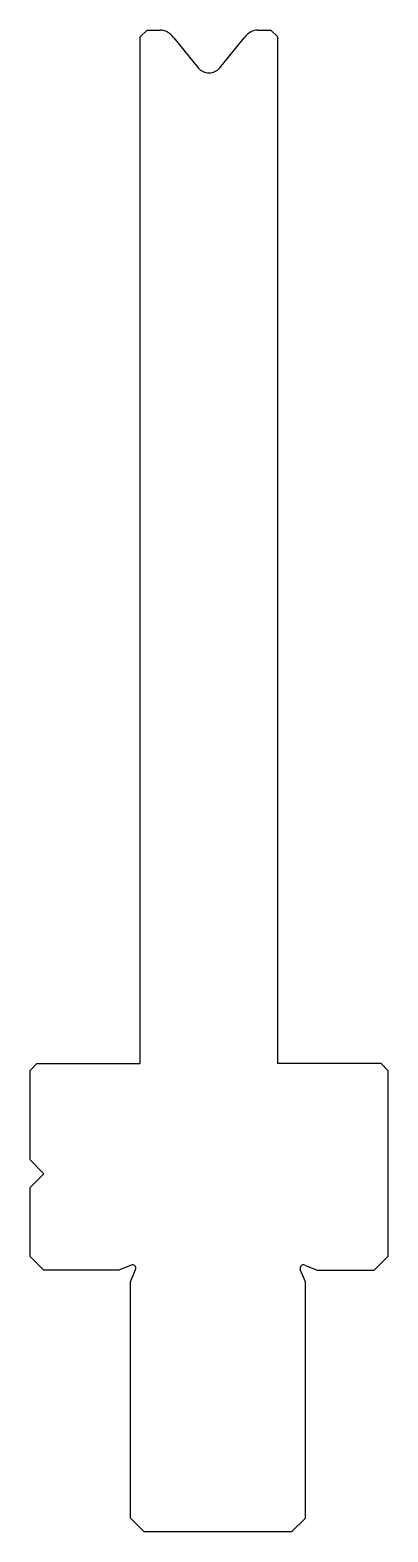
# Model space of a CAD drawing. Header units: metres. Extents: x 82 to 108, y 99 to 208.
import ezdxf

# ---------------------------------------------------------------- set-up
doc = ezdxf.new("R2010")
doc.units = ezdxf.units.M

msp = doc.modelspace()

# ---------------------------------------------------------------- linework, layer by layer
for p, q in [((90.521725, 208.036175), (90.021725, 207.536175)), ((90.021725, 133.036175), (90.021725, 207.536175)), ((90.521725, 208.036175), (91.501593, 208.036175)), ((92.475804, 207.475434), (94.244579, 205.291179)), ((95.798871, 205.291179), (97.567646, 207.475434)), ((98.541856, 208.036175), (99.521725, 208.036175)), ((100.021725, 207.536175), (99.521725, 208.036175)), ((100.021725, 133.036175), (100.021725, 207.536175)), ((82.521725, 133.036175), (82.021725, 132.536175)), ((82.521725, 133.036175), (90.021725, 133.036175)), ((107.521725, 133.036175), (100.021725, 133.036175)), ((108.021725, 132.536175), (107.521725, 133.036175)), ((82.021725, 126.036175), (82.021725, 132.536175)), ((108.021725, 132.536175), (108.021725, 119.036175)), ((82.021725, 126.036175), (83.021725, 125.036175)), ((83.021725, 125.036175), (82.021725, 124.036175)), ((82.021725, 119.036175), (82.021725, 124.036175)), ((82.021725, 119.036175), (83.021725, 118.036175)), ((107.021725, 118.036175), (108.021725, 119.036175)), ((88.471725, 118.036175), (83.021725, 118.036175)), ((89.365155, 118.406246), (88.471725, 118.036175)), ((89.321725, 117.186175), (89.691796, 118.079605)), ((102.021725, 117.186175), (101.651654, 118.079605)), ((101.978295, 118.406246), (102.871725, 118.036175)), ((102.871725, 118.036175), (107.021725, 118.036175)), ((89.321725, 100.036175), (89.321725, 117.186175)), ((102.021725, 100.036175), (102.021725, 117.186175)), ((89.321725, 100.036175), (90.321725, 99.036175)), ((101.021725, 99.036175), (102.021725, 100.036175)), ((101.021725, 99.036175), (90.321725, 99.036175))]:
    msp.add_line(p, q)
for centre, radius, start, end in [((91.501593, 207.136175), 0.9, 61.846502, 90), ((91.076942, 206.342657), 1.8, 39, 61.846502), ((98.966508, 206.342657), 1.8, 118.153498, 141), ((98.541856, 207.136175), 0.9, 90, 118.153498), ((95.021725, 205.920499), 1, 219, 321), ((89.460826, 118.175276), 0.25, 337.5, 112.5), ((101.882624, 118.175276), 0.25, 67.5, 202.5)]:
    msp.add_arc(centre, radius, start, end)

doc.saveas('drawing.dxf')
